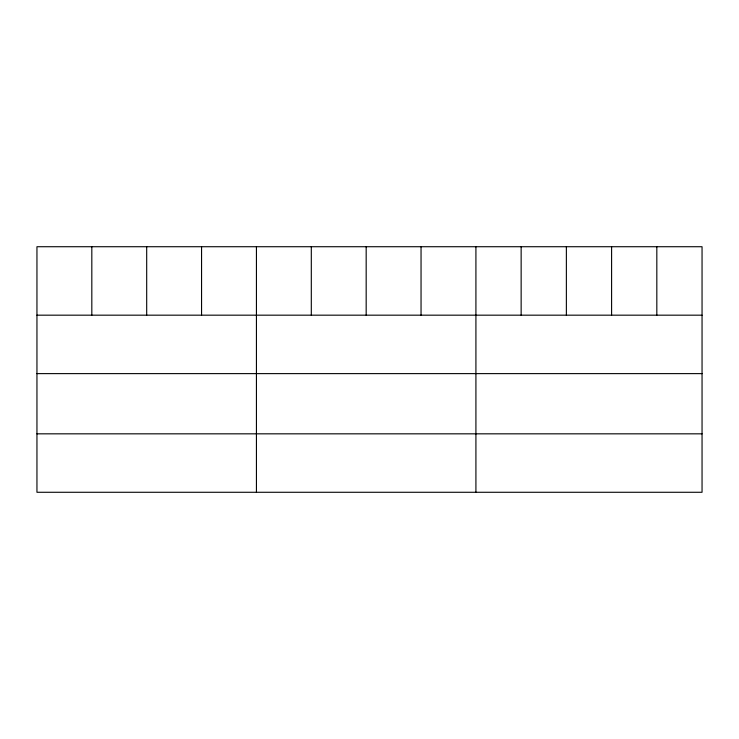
<?xml version="1.0" encoding="UTF-8"?>
<svg xmlns="http://www.w3.org/2000/svg" width="739" height="739" viewBox="0 0 739 739"><rect width="100%" height="100%" fill="white"/><g stroke="black" fill="none" stroke-linecap="round" stroke-linejoin="round"><path stroke-width="1.11" d="M702.05 315.174L702.05 492.276L36.95 492.276L36.95 246.724L702.05 246.724L702.05 315.174L36.95 315.174M36.95 373.62L702.05 373.62M36.95 433.83L702.05 433.83M656.823 246.724L656.823 315.174M611.596 246.724L611.596 315.174M566.37 246.724L566.37 315.174M521.143 246.724L521.143 315.174M475.916 246.724L475.916 492.276M421.045 246.724L421.045 315.174M366.174 246.724L366.174 315.174M311.304 246.724L311.304 315.174M256.433 246.724L256.433 492.276M201.562 246.724L201.562 315.174M146.691 246.724L146.691 315.174M91.821 246.724L91.821 315.174"/></g></svg>
